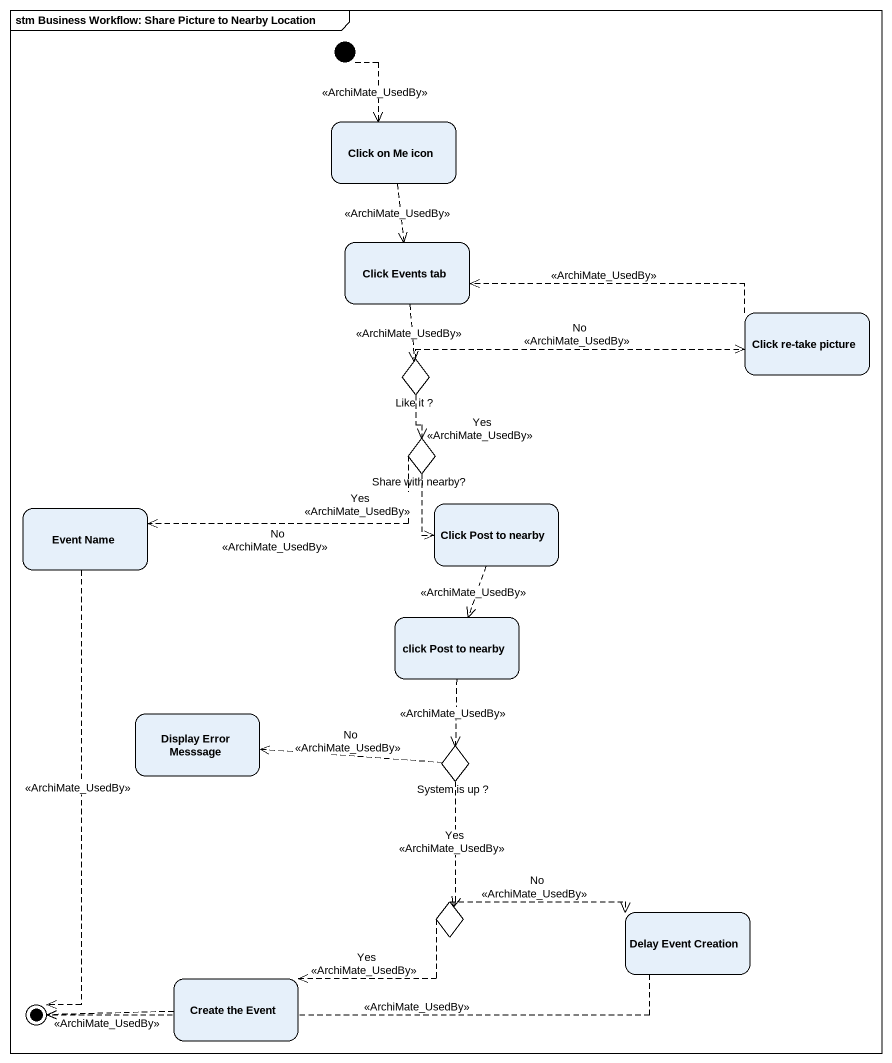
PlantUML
@startuml
mainframe stm Business Workflow: Share Picture to Nearby Location
hide empty description
state "Click on Me icon" as Click_on_Me_icon
state "Click Events tab" as Click_Events_tab
state "Click re-take picture" as Click_re_take_picture
state "Like it ?" as Like_it <<choice>>
state "Share with nearby?" as Share_with_nearby <<choice>>
state "Event Name" as Event_Name
state "Click Post to nearby" as Click_Post_to_nearby
state "click Post to nearby" as click_Post_to_nearby
state "Display Error Messsage" as Display_Error_Messsage
state "System is up ?" as System_is_up <<choice>>
state choice1 <<choice>>
state "Delay Event Creation" as Delay_Event_Creation
state "Create the Event" as Create_the_Event
[*] -[dashed]-> Click_on_Me_icon : <<ArchiMate_UsedBy>>
Click_on_Me_icon -[dashed]-> Click_Events_tab : <<ArchiMate_UsedBy>>
Click_Events_tab -[dashed]-> Like_it : <<ArchiMate_UsedBy>>
Click_re_take_picture -left[dashed]-> Click_Events_tab : <<ArchiMate_UsedBy>>
Like_it -right[dashed]-> Click_re_take_picture : No\n<<ArchiMate_UsedBy>>
Like_it -[dashed]-> Share_with_nearby : Yes\n<<ArchiMate_UsedBy>>
Share_with_nearby -left[dashed]-> Event_Name : No\n<<ArchiMate_UsedBy>>
Share_with_nearby -[dashed]-> Click_Post_to_nearby : Yes\n<<ArchiMate_UsedBy>>
Click_Post_to_nearby -[dashed]-> click_Post_to_nearby : <<ArchiMate_UsedBy>>
click_Post_to_nearby -[dashed]-> System_is_up : <<ArchiMate_UsedBy>>
System_is_up -left[dashed]-> Display_Error_Messsage : No\n<<ArchiMate_UsedBy>>
System_is_up -[dashed]-> choice1 : Yes\n<<ArchiMate_UsedBy>>
choice1 -right[dashed]-> Delay_Event_Creation : No\n<<ArchiMate_UsedBy>>
choice1 -left[dashed]-> Create_the_Event : Yes\n<<ArchiMate_UsedBy>>
Event_Name -[dashed]-> [*] : <<ArchiMate_UsedBy>>
Delay_Event_Creation -left[dashed]-> [*] : <<ArchiMate_UsedBy>>
Create_the_Event -left[dashed]-> [*] : <<ArchiMate_UsedBy>>
@enduml
